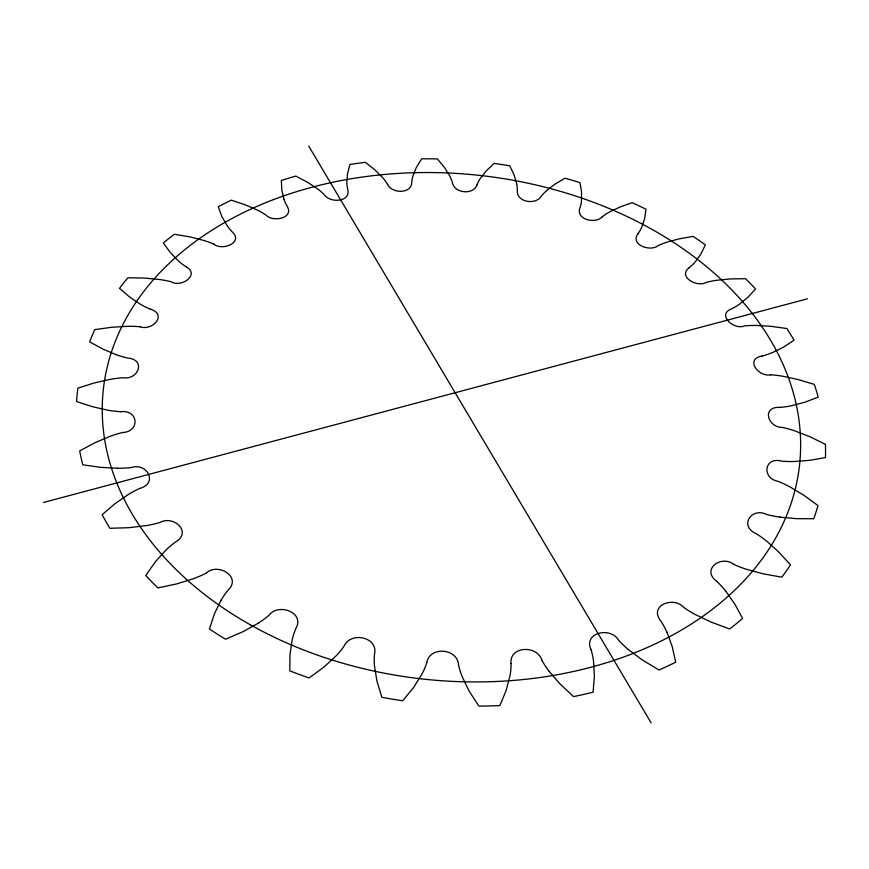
<?xml version="1.0" encoding="UTF-8"?>
<svg xmlns="http://www.w3.org/2000/svg" width="869" height="869" viewBox="0 0 869 869"><rect width="100%" height="100%" fill="white"/><g stroke="black" fill="none" stroke-linecap="round" stroke-linejoin="round"><path stroke-width="1.3" d="M426.777 662.493C429.829 645.949 457.398 648.307 458.539 664.742A90.876 73.746 12.6 0 0 462.221 676.745L469.119 691.051L478.862 706.106A375.68 272.279 6.1 0 0 499.871 705.585L506.247 690.16L510.016 675.647A91.299 75.158 5.7 0 0 511.059 663.579M476.962 185.021C473.247 195.156 454.911 193.352 452.499 183.087A70.986 45.286 3.8 0 0 449.718 175.962L444.57 167.598L437.422 158.94A375.68 272.279 6.1 0 0 421.682 158.799L416.403 167.359L413.025 175.668A70.476 44.786 6.2 0 0 411.776 182.783C410.896 194.265 391.767 193.472 387.552 184.369M221.074 600.164L214.502 613.612L209.386 629.004A375.68 272.279 6.1 0 0 225.571 639.215L243.211 631.589L258.202 623.258M637.727 234C630.221 244.884 650.262 251.858 657.887 245.808A74.343 48.664 12.4 0 1 666.99 242.136L679.134 238.845L693.147 236.411A375.68 272.279 6.1 0 1 705.346 244.895L700.87 254.063L695.178 261.982A72.008 46.285 10 0 1 689.052 267.869M546.568 190.593L554.802 184.239L565.024 178.178A375.68 272.279 6.1 0 1 580.003 182.675L581.589 192.321L581.459 201.163A70.541 44.851 6.9 0 1 579.786 208.245C576.049 219.727 595.439 224.083 602.163 216.924M689.008 267.837C677.548 276.885 697.405 287.704 706.073 282.468A76.331 50.804 13.8 0 1 716.643 280.285L730.253 278.927L745.569 278.71A375.68 272.279 6.1 0 1 755.563 288.932L748.003 297.22L739.573 304.107A73.409 47.708 11.6 0 1 731.35 308.919C716.447 314.926 734.24 330.426 744.407 325.929A78.601 53.389 15.1 0 1 756.095 325.462M206.453 572.932C217.652 562.482 241.94 576.647 228.243 589.953A90.832 73.604 -0.6 0 0 221.117 600.175M139.79 488.465C158.571 483.131 146.959 462.243 131.186 467.544M772.476 352.575L783.49 347.155L794.07 340.203A375.68 272.279 6.1 0 0 786.836 328.525L770.738 326.299L756.095 325.44M109.776 436.434L94.96 442.723L79.709 450.913A375.68 272.279 6.1 0 0 82.783 464.806L100.63 467.348L117.38 468.25M43.45 502.478L807.486 298.795M762.33 355.932C744.396 359.016 758.594 377.298 770.586 374.843M122.572 432.556C140.365 431.632 138.464 409.505 120.78 411.689M779.786 407.376C761.168 406.496 767.924 427.657 782.426 427.407A83.511 59.7 17.2 0 1 794.972 430.948L809.843 436.716L825.431 444.287A375.68 272.279 6.1 0 1 825.463 457.583L809.691 460.331L794.538 461.504A79.698 54.714 15.7 0 1 781.709 461.124C764.101 456.41 761.396 478.254 778.07 481.317A85.846 63.22 17.7 0 1 790.127 487.009L803.955 495.319L817.99 505.562A375.68 272.279 6.1 0 1 813.753 518.739L796.232 518.652L779.895 517.12M140.105 326.787C152.401 331.219 167.902 314.491 150.25 309.092M766.556 514.437C751.218 506.833 738.824 526.353 756.302 533.751A87.888 66.75 17.5 0 1 767.121 541.517L778.993 552.217L790.486 564.904A375.68 272.279 6.1 0 1 781.807 577.168L763.416 573.877L746.786 569.38A84.608 61.297 17.5 0 1 733.686 564.35M115.968 354.617L102.759 349.034L89.626 341.843A375.68 272.279 6.1 0 1 94.775 329.623L111.743 327.255L127.395 326.32A82.001 57.626 -4.5 0 1 140.115 326.755M214.002 244.222C221.932 251 243.461 242.842 232.588 232.262A72.496 46.774 1.6 0 1 226.939 225.419L221.899 216.598L218.228 206.724A375.68 272.279 6.1 0 1 231.328 200.152L245.232 204.812L257.181 210.005A75.071 49.446 -0.7 0 1 266.012 215.099C272.573 222.431 294.059 218.477 287.346 206.507A71.356 45.644 3.1 0 1 284.011 199.273M733.708 564.307C721.096 554.574 700.729 569.532 716.86 581.448M186.042 266.729C200.543 274.713 180.991 288.052 171.204 281.773A79.524 54.508 -3.4 0 0 159.396 279.492L144.471 278.047L127.928 277.765A375.68 272.279 6.1 0 0 119.498 288.367L129.59 296.992L140.267 304.15A75.994 50.445 -1.4 0 0 150.218 309.125M628.45 649.654L642.376 659.984L658.974 669.977A375.68 272.279 6.1 0 0 675.734 662.178L672.117 646.286L666.914 632.111M725.702 591.072L734.642 603.814L742.626 618.467A375.68 272.279 6.1 0 1 729.634 628.939L711.494 622.247L695.634 614.741A86.824 64.849 17.7 0 1 683.642 607.366C673.714 595.917 648.274 605.389 660.82 621.031A90.561 72.779 14.1 0 1 666.871 632.111M548.893 671.031L559.788 683.718L573.529 696.601A375.68 272.279 6.1 0 0 593.082 692.202L594.396 676.017L593.538 661.2A91.136 74.582 10.4 0 0 590.877 649.252M308.712 146.068L651.142 722.932M541.8 659.951C537.14 644.961 509.201 645.895 511.005 663.568M590.811 649.262C583.501 632.089 611.211 626.723 618.511 640.171A88.681 68.314 17.2 0 0 628.472 649.632M283.978 199.273L281.86 190.257L281.328 180.448A375.68 272.279 6.1 0 1 295.851 176.092L307.778 182.425L317.696 188.997A73.289 47.589 0.8 0 1 324.658 195.058C330.122 203.14 350.446 202.151 347.872 189.953A70.682 44.982 4.7 0 1 346.85 182.631L347.502 173.8L349.968 164.447A375.68 272.279 6.1 0 1 365.36 162.34L375.017 169.998L382.664 177.634A71.921 46.198 2.3 0 1 387.596 184.358M516.74 183.88L514.166 175.114L509.723 165.794A375.68 272.279 6.1 0 0 494.113 163.448L486.249 170.9L480.34 178.384A70.758 45.058 7.8 0 0 476.918 185.01M426.842 662.504A91.082 74.376 1.1 0 1 422.019 673.899L413.84 687.162L402.749 700.772A375.68 272.279 6.1 0 1 381.86 697.307L376.918 681.046L374.496 666.067A91.256 75.016 8.3 0 1 374.561 653.901C378.189 636.879 350.783 631.394 344.178 645.917A90.43 72.409 -2.4 0 1 336.021 655.932L323.974 667.066L309.016 677.983A375.68 272.279 6.1 0 1 289.801 670.814L289.985 654.466L292.212 639.79A91.245 74.962 3.5 0 1 295.992 628.244C304.9 612.2 278.21 602.804 269.075 615.209A89.268 69.563 -4.5 0 1 258.18 623.225M548.926 671.009A90.039 71.388 15.6 0 1 541.745 659.973M716.903 581.426A89.474 70.041 16.4 0 1 725.658 591.083M779.895 517.088A82.175 57.865 16.7 0 1 766.545 514.47M779.808 407.42A77.341 51.944 14.4 0 0 791.496 405.725L804.824 402.249L818.196 397.133A375.68 272.279 6.1 0 0 814.307 384.391L798.079 379.536L782.98 376.277A81.034 56.376 16.3 0 0 770.586 374.8M772.443 352.553A75.212 49.587 13 0 1 762.352 355.975M637.77 234.022A71.041 45.329 8.5 0 0 641.659 227.374L644.592 218.814L646.004 209.223A375.68 272.279 6.1 0 0 632.154 202.662L619.869 207.05L609.517 211.993A72.714 46.991 10.9 0 0 602.119 216.902M546.601 190.604A71.508 45.785 9.3 0 0 541.083 196.492C535.608 205.095 517.044 202.325 517.283 191.126A70.53 44.83 5.4 0 0 516.707 183.88M214.035 244.189A77.178 51.76 -2.1 0 0 203.542 240.376L189.898 236.879L174.419 234.25A375.68 272.279 6.1 0 0 163.339 242.929L170.237 252.434L178.123 260.657A74.061 48.382 0.1 0 0 185.999 266.761M115.99 354.585A78.232 52.966 -2.7 0 0 127.71 358.071C146.253 359.527 138.464 380.155 123.181 377.754A84.434 61.047 -5.2 0 0 110.102 379.395L94.428 382.914L77.852 388.15A375.68 272.279 6.1 0 0 76.581 401.521L92.386 406.681L107.691 410.168A80.654 55.898 -3.9 0 0 120.769 411.732M109.798 436.455A86.683 64.588 -5.5 0 1 122.562 432.523M131.186 467.587A83.131 59.168 -4.9 0 1 117.38 468.217M139.768 488.421A88.562 68.064 -5 0 0 128.08 494.657L115.034 503.64L102.151 514.687A375.68 272.279 6.1 0 0 109.842 528.287L128.829 527.7L146.111 525.636A85.499 62.666 -5.4 0 0 159.874 522.519C173.344 514.698 192.82 532.176 175.321 542.147A89.963 71.193 -3.5 0 0 165.501 550.522L155.225 561.971L145.764 575.506A375.68 272.279 6.1 0 0 157.962 587.9L176.95 583.838L193.678 578.613A87.595 66.207 -5.4 0 0 206.485 572.964M250.261 624.746A350.142 253.4 6.1 0 0 799.219 467.761A350.142 253.4 6.1 0 0 304.856 189.203A350.142 253.4 6.1 0 0 250.261 624.746"/></g></svg>
